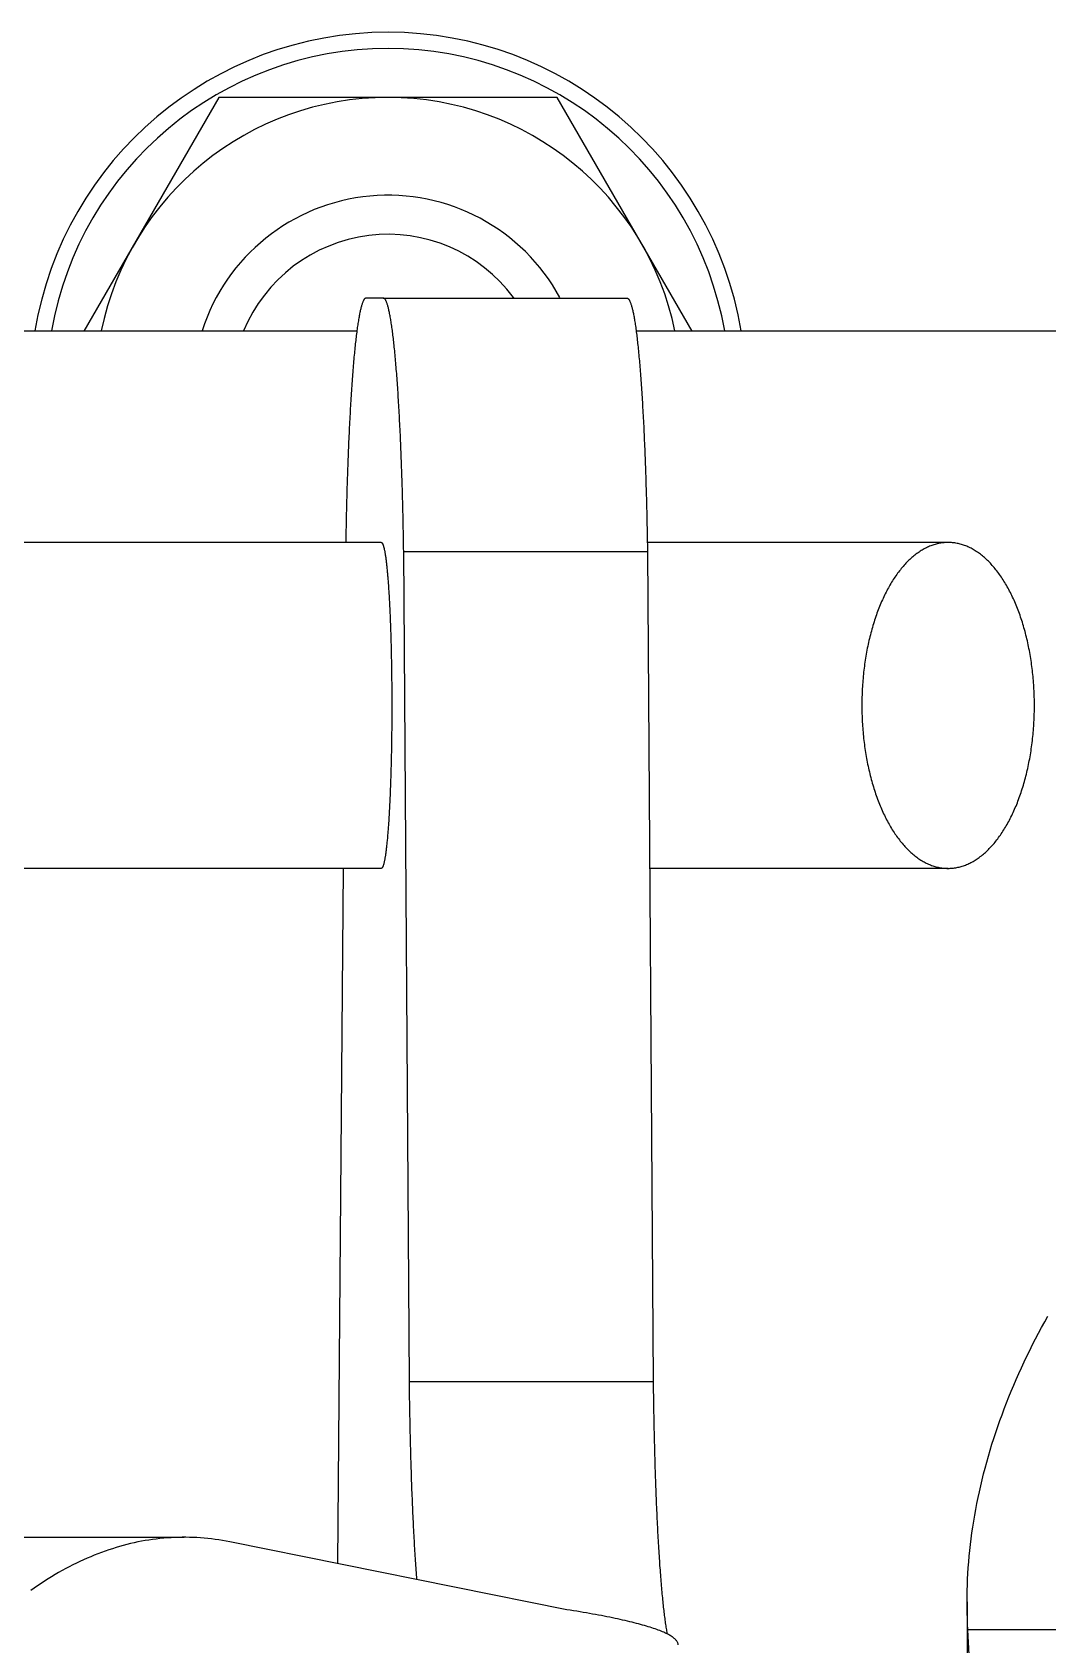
# Model space of a CAD drawing. Header units: millimetres. Extents: x 1084702 to 1166801, y 36632 to 124519.
# Drawn here: x 1098364.4 to 1098426.8, y 57985.9 to 58084.8 of the extents above; entities that cross this region are included whole.
import ezdxf

# ---------------------------------------------------------------- set-up
doc = ezdxf.new("R2010")
doc.units = ezdxf.units.MM
doc.header["$LTSCALE"] = 250
doc.linetypes.add('CENTER', pattern=[3, 2.5, -0.25, 0, -0.25])
doc.layers.get('0').update_dxf_attribs({"color": 255})

# ---------------------------------------------------------------- blocks, each defined once
blk = doc.blocks.new('PK65002M m platform_top')
at = {"linetype": 'Continuous'}
for p, q in [((-10272.401, 3404.046), (-10271.406, 3384.901)), ((-10271.355, 3383.186), (-10271.355, 3403.826)), ((-10279.395, 3384.901), (-10271.406, 3384.901)), ((-10246.768, 3383.671), (-10226.083, 3379.509)), ((-10233.028, 3338.176), (-10232.696, 3380.84)), ((-10210.553, 3379.227), (-10223.274, 3379.227)), ((-10251.724, 3318.733), (-10252.075, 3369.675)), ((-10237.107, 3369.675), (-10252.075, 3369.675)), ((-10237.107, 3369.675), (-10236.755, 3318.733)), ((-10270.189, 3338.176), (-10251.858, 3338.176)), ((-10235.378, 3338.176), (-10234.384, 3338.176)), ((-10234.384, 3338.176), (-10212.822, 3338.176)), ((-10236.755, 3318.733), (-10251.724, 3318.733)), ((-10235.378, 3318.176), (-10212.822, 3318.176)), ((-10308.416, 3305.205), (-10251.032, 3305.205)), ((-10254.464, 3305.205), (-10246.185, 3290.865)), ((-10233.878, 3305.205), (-10212.822, 3305.205)), ((-10225.4, 3290.865), (-10217.121, 3305.205)), ((-10235.497, 3303.176), (-10250.465, 3303.176)), ((-10235.497, 3303.176), (-10234.444, 3303.176)), ((-10246.185, 3290.865), (-10225.4, 3290.865))]:
    blk.add_line(p, q, dxfattribs=at)
for points in [[(-10223.274, 3379.227), (-10223.145, 3379.228), (-10222.918, 3379.232), (-10222.692, 3379.239), (-10222.466, 3379.251), (-10222.24, 3379.265), (-10222.014, 3379.284), (-10221.788, 3379.306), (-10221.562, 3379.332), (-10221.336, 3379.361), (-10221.111, 3379.394), (-10220.885, 3379.431), (-10220.659, 3379.471), (-10220.434, 3379.515), (-10220.209, 3379.563), (-10219.984, 3379.614), (-10219.759, 3379.669), (-10219.535, 3379.728), (-10219.311, 3379.79), (-10219.087, 3379.855), (-10218.864, 3379.925), (-10218.641, 3379.998), (-10218.419, 3380.074), (-10218.197, 3380.154), (-10217.975, 3380.238), (-10217.753, 3380.325), (-10217.532, 3380.416), (-10217.311, 3380.51), (-10217.091, 3380.608), (-10216.871, 3380.709), (-10216.651, 3380.814), (-10216.432, 3380.923), (-10216.214, 3381.035), (-10215.996, 3381.151), (-10215.778, 3381.27), (-10215.561, 3381.392), (-10215.345, 3381.519), (-10215.129, 3381.648), (-10214.914, 3381.781), (-10214.7, 3381.917), (-10214.486, 3382.057), (-10214.273, 3382.201), (-10214.061, 3382.347), (-10213.849, 3382.498)], [(-10253.606, 3385.821), (-10253.605, 3385.8), (-10253.601, 3385.767), (-10253.594, 3385.733), (-10253.583, 3385.7), (-10253.569, 3385.667), (-10253.551, 3385.633), (-10253.53, 3385.599), (-10253.505, 3385.566), (-10253.477, 3385.532), (-10253.446, 3385.499), (-10253.411, 3385.465), (-10253.372, 3385.431), (-10253.331, 3385.397), (-10253.285, 3385.363), (-10253.237, 3385.329), (-10253.184, 3385.295), (-10253.129, 3385.261), (-10253.07, 3385.227), (-10253.007, 3385.193), (-10252.941, 3385.159), (-10252.872, 3385.125), (-10252.799, 3385.091), (-10252.723, 3385.056), (-10252.644, 3385.022), (-10252.561, 3384.988), (-10252.475, 3384.954), (-10252.385, 3384.92), (-10252.292, 3384.885), (-10252.195, 3384.851), (-10252.096, 3384.817), (-10251.993, 3384.783), (-10251.886, 3384.748), (-10251.776, 3384.714), (-10251.663, 3384.68), (-10251.547, 3384.646), (-10251.427, 3384.612), (-10251.304, 3384.577), (-10251.177, 3384.543), (-10251.047, 3384.509), (-10250.914, 3384.475), (-10250.778, 3384.441), (-10250.639, 3384.407), (-10250.496, 3384.373), (-10250.35, 3384.339), (-10250.2, 3384.305), (-10250.048, 3384.271), (-10249.892, 3384.237), (-10249.733, 3384.203), (-10249.571, 3384.17), (-10249.406, 3384.136), (-10249.238, 3384.102), (-10249.066, 3384.069), (-10248.892, 3384.035), (-10248.714, 3384.002), (-10248.533, 3383.968), (-10248.349, 3383.935), (-10248.162, 3383.902), (-10247.972, 3383.868), (-10247.778, 3383.835), (-10247.582, 3383.802), (-10247.383, 3383.769), (-10247.181, 3383.736), (-10246.976, 3383.704), (-10246.768, 3383.671)], [(-10271.406, 3384.901), (-10271.388, 3384.561), (-10271.373, 3384.22), (-10271.363, 3383.878), (-10271.357, 3383.534), (-10271.355, 3383.186)], [(-10252.075, 3369.675), (-10252.078, 3369.886), (-10252.08, 3370.096), (-10252.083, 3370.307), (-10252.086, 3370.517), (-10252.089, 3370.727), (-10252.092, 3370.936), (-10252.096, 3371.144), (-10252.099, 3371.352), (-10252.103, 3371.56), (-10252.107, 3371.767), (-10252.111, 3371.973), (-10252.115, 3372.178), (-10252.119, 3372.383), (-10252.123, 3372.587), (-10252.128, 3372.79), (-10252.132, 3372.992), (-10252.137, 3373.194), (-10252.142, 3373.395), (-10252.147, 3373.594), (-10252.152, 3373.793), (-10252.157, 3373.992), (-10252.163, 3374.189), (-10252.168, 3374.386), (-10252.174, 3374.582), (-10252.18, 3374.777), (-10252.186, 3374.97), (-10252.192, 3375.163), (-10252.198, 3375.355), (-10252.205, 3375.546), (-10252.211, 3375.736), (-10252.218, 3375.924), (-10252.225, 3376.111), (-10252.232, 3376.297), (-10252.239, 3376.482), (-10252.246, 3376.666), (-10252.253, 3376.848), (-10252.261, 3377.029), (-10252.268, 3377.209), (-10252.276, 3377.388), (-10252.284, 3377.565), (-10252.292, 3377.742), (-10252.3, 3377.917), (-10252.308, 3378.09), (-10252.316, 3378.263), (-10252.325, 3378.434), (-10252.333, 3378.603), (-10252.342, 3378.771), (-10252.35, 3378.938), (-10252.359, 3379.103), (-10252.368, 3379.267), (-10252.377, 3379.429), (-10252.387, 3379.589), (-10252.396, 3379.748), (-10252.405, 3379.905), (-10252.415, 3380.061), (-10252.424, 3380.215), (-10252.434, 3380.368), (-10252.444, 3380.519), (-10252.454, 3380.668), (-10252.464, 3380.816), (-10252.474, 3380.962), (-10252.485, 3381.107), (-10252.495, 3381.249), (-10252.505, 3381.39), (-10252.516, 3381.53), (-10252.527, 3381.667), (-10252.537, 3381.803), (-10252.548, 3381.936), (-10252.559, 3382.068), (-10252.57, 3382.198), (-10252.581, 3382.326), (-10252.592, 3382.453), (-10252.604, 3382.577), (-10252.615, 3382.7), (-10252.627, 3382.82), (-10252.638, 3382.939), (-10252.65, 3383.056), (-10252.661, 3383.172), (-10252.673, 3383.285), (-10252.685, 3383.396), (-10252.697, 3383.505), (-10252.709, 3383.612), (-10252.721, 3383.717), (-10252.733, 3383.821), (-10252.746, 3383.922), (-10252.758, 3384.021), (-10252.77, 3384.117), (-10252.783, 3384.212), (-10252.795, 3384.305), (-10252.808, 3384.396), (-10252.82, 3384.484), (-10252.833, 3384.571), (-10252.846, 3384.655), (-10252.859, 3384.737), (-10252.871, 3384.818), (-10252.884, 3384.896), (-10252.897, 3384.972), (-10252.91, 3385.045), (-10252.923, 3385.117), (-10252.93, 3385.154)], [(-10271.355, 3383.186), (-10271.357, 3382.844), (-10271.363, 3382.497), (-10271.373, 3382.148), (-10271.387, 3381.798), (-10271.406, 3381.448), (-10271.429, 3381.095), (-10271.456, 3380.741), (-10271.487, 3380.387), (-10271.522, 3380.031), (-10271.562, 3379.675), (-10271.606, 3379.317), (-10271.654, 3378.959), (-10271.706, 3378.599), (-10271.763, 3378.24), (-10271.824, 3377.879), (-10271.889, 3377.517), (-10271.958, 3377.156), (-10272.032, 3376.793), (-10272.109, 3376.43), (-10272.191, 3376.067), (-10272.277, 3375.704), (-10272.368, 3375.34), (-10272.462, 3374.976), (-10272.561, 3374.612), (-10272.664, 3374.248), (-10272.771, 3373.884), (-10272.882, 3373.52), (-10272.998, 3373.156), (-10273.117, 3372.792), (-10273.24, 3372.428), (-10273.368, 3372.065), (-10273.5, 3371.702), (-10273.635, 3371.34), (-10273.775, 3370.978), (-10273.918, 3370.617), (-10274.065, 3370.257), (-10274.216, 3369.896), (-10274.371, 3369.538), (-10274.53, 3369.179), (-10274.693, 3368.822), (-10274.859, 3368.465), (-10275.029, 3368.11), (-10275.203, 3367.755), (-10275.379, 3367.403), (-10275.56, 3367.05), (-10275.745, 3366.699), (-10275.932, 3366.35), (-10276.123, 3366.002), (-10276.318, 3365.656)], [(-10237.57, 3381.82), (-10237.558, 3381.668), (-10237.547, 3381.531), (-10237.537, 3381.392), (-10237.526, 3381.252), (-10237.516, 3381.109), (-10237.506, 3380.965), (-10237.496, 3380.82), (-10237.486, 3380.672), (-10237.476, 3380.523), (-10237.466, 3380.372), (-10237.456, 3380.22), (-10237.446, 3380.066), (-10237.437, 3379.911), (-10237.427, 3379.753), (-10237.418, 3379.595), (-10237.409, 3379.434), (-10237.4, 3379.272), (-10237.391, 3379.109), (-10237.382, 3378.944), (-10237.373, 3378.778), (-10237.365, 3378.61), (-10237.356, 3378.441), (-10237.348, 3378.27), (-10237.339, 3378.098), (-10237.331, 3377.925), (-10237.323, 3377.75), (-10237.315, 3377.574), (-10237.308, 3377.397), (-10237.3, 3377.218), (-10237.292, 3377.038), (-10237.285, 3376.856), (-10237.278, 3376.674), (-10237.27, 3376.49), (-10237.263, 3376.305), (-10237.256, 3376.119), (-10237.25, 3375.932), (-10237.243, 3375.744), (-10237.236, 3375.554), (-10237.23, 3375.363), (-10237.224, 3375.172), (-10237.218, 3374.979), (-10237.212, 3374.785), (-10237.206, 3374.591), (-10237.2, 3374.395), (-10237.194, 3374.198), (-10237.189, 3374), (-10237.184, 3373.802), (-10237.178, 3373.602), (-10237.173, 3373.402), (-10237.168, 3373.201), (-10237.164, 3372.999), (-10237.159, 3372.796), (-10237.154, 3372.592), (-10237.15, 3372.388), (-10237.146, 3372.183), (-10237.142, 3371.977), (-10237.138, 3371.771), (-10237.134, 3371.563), (-10237.131, 3371.356), (-10237.127, 3371.148), (-10237.124, 3370.938), (-10237.12, 3370.729), (-10237.117, 3370.519), (-10237.115, 3370.308), (-10237.112, 3370.097), (-10237.109, 3369.886), (-10237.107, 3369.675)], [(-10226.083, 3379.509), (-10225.858, 3379.466), (-10225.632, 3379.426), (-10225.407, 3379.39), (-10225.181, 3379.357), (-10224.955, 3379.328), (-10224.729, 3379.303), (-10224.503, 3379.281), (-10224.277, 3379.263), (-10224.05, 3379.249), (-10223.824, 3379.238), (-10223.598, 3379.231), (-10223.371, 3379.228), (-10223.274, 3379.227)], [(-10270.189, 3338.176), (-10270.25, 3338.176), (-10270.317, 3338.173), (-10270.385, 3338.169), (-10270.452, 3338.164), (-10270.52, 3338.157), (-10270.588, 3338.148), (-10270.655, 3338.137), (-10270.722, 3338.125), (-10270.79, 3338.112), (-10270.857, 3338.096), (-10270.924, 3338.079), (-10270.991, 3338.061), (-10271.058, 3338.041), (-10271.125, 3338.019), (-10271.192, 3337.996), (-10271.258, 3337.971), (-10271.324, 3337.944), (-10271.39, 3337.916), (-10271.456, 3337.886), (-10271.522, 3337.855), (-10271.588, 3337.822), (-10271.653, 3337.787), (-10271.718, 3337.751), (-10271.783, 3337.713), (-10271.847, 3337.674), (-10271.912, 3337.633), (-10271.976, 3337.591), (-10272.039, 3337.547), (-10272.103, 3337.501), (-10272.166, 3337.454), (-10272.229, 3337.405), (-10272.291, 3337.355), (-10272.354, 3337.304), (-10272.416, 3337.251), (-10272.477, 3337.196), (-10272.538, 3337.14), (-10272.599, 3337.082), (-10272.659, 3337.023), (-10272.719, 3336.963), (-10272.778, 3336.901), (-10272.837, 3336.838), (-10272.896, 3336.774), (-10272.953, 3336.708), (-10273.011, 3336.641), (-10273.068, 3336.572), (-10273.124, 3336.502), (-10273.18, 3336.431), (-10273.235, 3336.359), (-10273.29, 3336.285), (-10273.345, 3336.21), (-10273.399, 3336.133), (-10273.452, 3336.056), (-10273.505, 3335.977), (-10273.557, 3335.896), (-10273.609, 3335.815), (-10273.66, 3335.732), (-10273.711, 3335.648), (-10273.761, 3335.563), (-10273.811, 3335.476), (-10273.86, 3335.389), (-10273.908, 3335.3), (-10273.956, 3335.21), (-10274.003, 3335.119), (-10274.05, 3335.027), (-10274.095, 3334.933), (-10274.141, 3334.839), (-10274.185, 3334.743), (-10274.229, 3334.646), (-10274.273, 3334.549), (-10274.316, 3334.45), (-10274.358, 3334.35), (-10274.399, 3334.249), (-10274.44, 3334.147), (-10274.48, 3334.045), (-10274.519, 3333.941), (-10274.558, 3333.836), (-10274.596, 3333.73), (-10274.633, 3333.624), (-10274.669, 3333.516), (-10274.705, 3333.408), (-10274.74, 3333.299), (-10274.774, 3333.189), (-10274.808, 3333.078), (-10274.841, 3332.966), (-10274.873, 3332.854), (-10274.904, 3332.74), (-10274.935, 3332.626), (-10274.964, 3332.511), (-10274.993, 3332.395), (-10275.022, 3332.279), (-10275.049, 3332.162), (-10275.076, 3332.045), (-10275.101, 3331.926), (-10275.126, 3331.808), (-10275.151, 3331.688), (-10275.174, 3331.568), (-10275.197, 3331.447), (-10275.218, 3331.326), (-10275.239, 3331.204), (-10275.26, 3331.082), (-10275.279, 3330.959), (-10275.297, 3330.836), (-10275.315, 3330.712), (-10275.332, 3330.588), (-10275.348, 3330.464), (-10275.363, 3330.339), (-10275.377, 3330.213), (-10275.39, 3330.088), (-10275.403, 3329.962), (-10275.415, 3329.835), (-10275.426, 3329.709), (-10275.436, 3329.582), (-10275.445, 3329.455), (-10275.453, 3329.328), (-10275.46, 3329.2), (-10275.467, 3329.072), (-10275.473, 3328.944), (-10275.477, 3328.817), (-10275.481, 3328.688), (-10275.484, 3328.56), (-10275.486, 3328.432), (-10275.488, 3328.304), (-10275.488, 3328.176)], [(-10264.89, 3328.176), (-10264.89, 3328.304), (-10264.892, 3328.431), (-10264.894, 3328.558), (-10264.897, 3328.686), (-10264.901, 3328.813), (-10264.905, 3328.939), (-10264.911, 3329.066), (-10264.917, 3329.193), (-10264.925, 3329.319), (-10264.933, 3329.445), (-10264.942, 3329.571), (-10264.952, 3329.697), (-10264.962, 3329.823), (-10264.974, 3329.948), (-10264.986, 3330.074), (-10264.999, 3330.198), (-10265.013, 3330.323), (-10265.028, 3330.447), (-10265.044, 3330.571), (-10265.061, 3330.694), (-10265.078, 3330.817), (-10265.096, 3330.94), (-10265.115, 3331.062), (-10265.135, 3331.184), (-10265.156, 3331.305), (-10265.177, 3331.426), (-10265.2, 3331.546), (-10265.223, 3331.666), (-10265.247, 3331.785), (-10265.272, 3331.904), (-10265.297, 3332.022), (-10265.324, 3332.139), (-10265.351, 3332.256), (-10265.379, 3332.372), (-10265.408, 3332.487), (-10265.437, 3332.602), (-10265.468, 3332.716), (-10265.499, 3332.83), (-10265.531, 3332.943), (-10265.563, 3333.055), (-10265.597, 3333.166), (-10265.631, 3333.276), (-10265.666, 3333.385), (-10265.701, 3333.494), (-10265.738, 3333.601), (-10265.775, 3333.708), (-10265.812, 3333.814), (-10265.851, 3333.919), (-10265.89, 3334.024), (-10265.93, 3334.127), (-10265.971, 3334.229), (-10266.012, 3334.33), (-10266.054, 3334.43), (-10266.097, 3334.53), (-10266.14, 3334.628), (-10266.184, 3334.725), (-10266.229, 3334.821), (-10266.274, 3334.916), (-10266.32, 3335.01), (-10266.367, 3335.103), (-10266.414, 3335.195), (-10266.462, 3335.285), (-10266.511, 3335.375), (-10266.56, 3335.463), (-10266.61, 3335.55), (-10266.66, 3335.636), (-10266.711, 3335.72), (-10266.762, 3335.804), (-10266.814, 3335.886), (-10266.867, 3335.967), (-10266.92, 3336.047), (-10266.974, 3336.125), (-10267.028, 3336.202), (-10267.083, 3336.278), (-10267.138, 3336.353), (-10267.194, 3336.426), (-10267.25, 3336.498), (-10267.307, 3336.568), (-10267.364, 3336.637), (-10267.422, 3336.705), (-10267.48, 3336.771), (-10267.539, 3336.835), (-10267.597, 3336.899), (-10267.656, 3336.96), (-10267.716, 3337.02), (-10267.776, 3337.079), (-10267.836, 3337.136), (-10267.897, 3337.192), (-10267.958, 3337.246), (-10268.019, 3337.299), (-10268.081, 3337.351), (-10268.143, 3337.4), (-10268.205, 3337.449), (-10268.268, 3337.496), (-10268.331, 3337.541), (-10268.394, 3337.585), (-10268.458, 3337.627), (-10268.521, 3337.668), (-10268.586, 3337.707), (-10268.65, 3337.745), (-10268.715, 3337.781), (-10268.78, 3337.816), (-10268.845, 3337.849), (-10268.91, 3337.881), (-10268.976, 3337.911), (-10269.042, 3337.939), (-10269.108, 3337.966), (-10269.174, 3337.991), (-10269.241, 3338.015), (-10269.307, 3338.037), (-10269.374, 3338.057), (-10269.441, 3338.076), (-10269.508, 3338.093), (-10269.575, 3338.109), (-10269.642, 3338.123), (-10269.709, 3338.135), (-10269.776, 3338.146), (-10269.844, 3338.155), (-10269.911, 3338.162), (-10269.979, 3338.168), (-10270.047, 3338.173), (-10270.114, 3338.175), (-10270.182, 3338.176)], [(-10235.743, 3336.42), (-10235.736, 3336.492), (-10235.729, 3336.562), (-10235.722, 3336.631), (-10235.715, 3336.698), (-10235.708, 3336.764), (-10235.701, 3336.829), (-10235.694, 3336.892), (-10235.687, 3336.954), (-10235.68, 3337.015), (-10235.672, 3337.074), (-10235.665, 3337.131), (-10235.657, 3337.188), (-10235.65, 3337.242), (-10235.642, 3337.296), (-10235.635, 3337.347), (-10235.627, 3337.398), (-10235.62, 3337.446), (-10235.612, 3337.493), (-10235.604, 3337.539), (-10235.597, 3337.583), (-10235.589, 3337.626), (-10235.581, 3337.667), (-10235.573, 3337.707), (-10235.565, 3337.745), (-10235.557, 3337.781), (-10235.549, 3337.816), (-10235.541, 3337.849), (-10235.533, 3337.881), (-10235.525, 3337.911), (-10235.517, 3337.939), (-10235.509, 3337.966), (-10235.501, 3337.992), (-10235.493, 3338.015), (-10235.485, 3338.037), (-10235.477, 3338.058), (-10235.468, 3338.077), (-10235.46, 3338.094), (-10235.452, 3338.11), (-10235.444, 3338.124), (-10235.436, 3338.136), (-10235.427, 3338.147), (-10235.419, 3338.156), (-10235.411, 3338.163), (-10235.403, 3338.169), (-10235.394, 3338.173), (-10235.386, 3338.175), (-10235.378, 3338.176)], [(-10235.378, 3318.176), (-10235.386, 3318.177), (-10235.394, 3318.179), (-10235.402, 3318.183), (-10235.411, 3318.189), (-10235.419, 3318.196), (-10235.427, 3318.205), (-10235.435, 3318.216), (-10235.443, 3318.228), (-10235.451, 3318.242), (-10235.46, 3318.257), (-10235.468, 3318.274), (-10235.476, 3318.292), (-10235.484, 3318.313), (-10235.492, 3318.334), (-10235.5, 3318.358), (-10235.508, 3318.383), (-10235.516, 3318.409), (-10235.524, 3318.437), (-10235.532, 3318.467), (-10235.54, 3318.498), (-10235.548, 3318.531), (-10235.556, 3318.566), (-10235.564, 3318.602), (-10235.572, 3318.639), (-10235.58, 3318.678), (-10235.587, 3318.719), (-10235.595, 3318.761), (-10235.603, 3318.805), (-10235.611, 3318.85), (-10235.618, 3318.897), (-10235.626, 3318.945), (-10235.633, 3318.995), (-10235.641, 3319.046), (-10235.648, 3319.099), (-10235.656, 3319.153), (-10235.663, 3319.209), (-10235.671, 3319.266), (-10235.678, 3319.325), (-10235.685, 3319.385), (-10235.693, 3319.447), (-10235.7, 3319.51), (-10235.707, 3319.574), (-10235.714, 3319.64), (-10235.721, 3319.707), (-10235.728, 3319.776), (-10235.735, 3319.846), (-10235.742, 3319.917), (-10235.748, 3319.99), (-10235.755, 3320.064), (-10235.762, 3320.139), (-10235.768, 3320.216), (-10235.775, 3320.294), (-10235.781, 3320.373), (-10235.788, 3320.454), (-10235.794, 3320.536), (-10235.8, 3320.619), (-10235.807, 3320.703), (-10235.813, 3320.789), (-10235.819, 3320.876), (-10235.825, 3320.964), (-10235.831, 3321.053), (-10235.836, 3321.143), (-10235.842, 3321.235), (-10235.848, 3321.328), (-10235.854, 3321.421), (-10235.859, 3321.516), (-10235.865, 3321.612), (-10235.87, 3321.71), (-10235.875, 3321.808), (-10235.88, 3321.907), (-10235.886, 3322.008), (-10235.891, 3322.109), (-10235.896, 3322.211), (-10235.901, 3322.315), (-10235.905, 3322.419), (-10235.91, 3322.524), (-10235.915, 3322.631), (-10235.919, 3322.738), (-10235.924, 3322.846), (-10235.928, 3322.955), (-10235.932, 3323.064), (-10235.937, 3323.174), (-10235.941, 3323.285), (-10235.945, 3323.397), (-10235.948, 3323.509), (-10235.952, 3323.622), (-10235.956, 3323.736), (-10235.96, 3323.85), (-10235.963, 3323.965), (-10235.966, 3324.081), (-10235.97, 3324.198), (-10235.973, 3324.314), (-10235.976, 3324.432), (-10235.979, 3324.55), (-10235.982, 3324.669), (-10235.985, 3324.789), (-10235.988, 3324.909), (-10235.99, 3325.029), (-10235.993, 3325.15), (-10235.995, 3325.272), (-10235.998, 3325.394), (-10236, 3325.517), (-10236.002, 3325.64), (-10236.004, 3325.763), (-10236.006, 3325.887), (-10236.008, 3326.011), (-10236.009, 3326.136), (-10236.011, 3326.261), (-10236.013, 3326.386), (-10236.014, 3326.512), (-10236.015, 3326.638), (-10236.017, 3326.764), (-10236.018, 3326.89), (-10236.019, 3327.017), (-10236.02, 3327.144), (-10236.02, 3327.27), (-10236.021, 3327.398), (-10236.022, 3327.525), (-10236.022, 3327.652), (-10236.023, 3327.78), (-10236.023, 3327.907), (-10236.023, 3328.035), (-10236.023, 3328.163), (-10236.023, 3328.29), (-10236.023, 3328.418), (-10236.023, 3328.546), (-10236.022, 3328.673), (-10236.022, 3328.801), (-10236.021, 3328.928), (-10236.021, 3329.056), (-10236.02, 3329.183), (-10236.019, 3329.31), (-10236.018, 3329.437), (-10236.017, 3329.563), (-10236.016, 3329.69), (-10236.014, 3329.816), (-10236.013, 3329.942), (-10236.011, 3330.068), (-10236.01, 3330.193), (-10236.008, 3330.318), (-10236.006, 3330.443), (-10236.004, 3330.568), (-10236.002, 3330.692), (-10236, 3330.815), (-10235.998, 3330.939), (-10235.996, 3331.061), (-10235.993, 3331.184), (-10235.991, 3331.305), (-10235.988, 3331.427), (-10235.985, 3331.548), (-10235.982, 3331.668), (-10235.979, 3331.788), (-10235.976, 3331.907), (-10235.973, 3332.026), (-10235.97, 3332.144), (-10235.967, 3332.261), (-10235.963, 3332.378), (-10235.96, 3332.494), (-10235.956, 3332.609), (-10235.952, 3332.723), (-10235.949, 3332.837), (-10235.945, 3332.95), (-10235.941, 3333.062), (-10235.937, 3333.173), (-10235.933, 3333.283), (-10235.928, 3333.393), (-10235.924, 3333.501), (-10235.92, 3333.608), (-10235.915, 3333.715), (-10235.91, 3333.82), (-10235.906, 3333.925), (-10235.901, 3334.028), (-10235.896, 3334.131), (-10235.891, 3334.233), (-10235.886, 3334.333), (-10235.881, 3334.433), (-10235.876, 3334.532), (-10235.871, 3334.63), (-10235.865, 3334.727), (-10235.86, 3334.822), (-10235.854, 3334.917), (-10235.849, 3335.01), (-10235.843, 3335.103), (-10235.837, 3335.194), (-10235.832, 3335.284), (-10235.826, 3335.373), (-10235.82, 3335.461), (-10235.814, 3335.548), (-10235.808, 3335.633), (-10235.802, 3335.718), (-10235.795, 3335.801), (-10235.789, 3335.883), (-10235.783, 3335.963), (-10235.776, 3336.043), (-10235.77, 3336.121), (-10235.763, 3336.198), (-10235.756, 3336.273), (-10235.75, 3336.347), (-10235.743, 3336.42)], [(-10275.488, 3328.176), (-10275.488, 3328.049), (-10275.486, 3327.921), (-10275.484, 3327.794), (-10275.481, 3327.667), (-10275.477, 3327.539), (-10275.473, 3327.413), (-10275.467, 3327.286), (-10275.461, 3327.159), (-10275.453, 3327.033), (-10275.445, 3326.907), (-10275.436, 3326.781), (-10275.427, 3326.655), (-10275.416, 3326.53), (-10275.404, 3326.404), (-10275.392, 3326.279), (-10275.379, 3326.154), (-10275.365, 3326.03), (-10275.35, 3325.905), (-10275.334, 3325.781), (-10275.317, 3325.658), (-10275.3, 3325.535), (-10275.282, 3325.412), (-10275.263, 3325.291), (-10275.243, 3325.169), (-10275.222, 3325.047), (-10275.201, 3324.926), (-10275.178, 3324.806), (-10275.155, 3324.686), (-10275.131, 3324.567), (-10275.106, 3324.449), (-10275.081, 3324.331), (-10275.054, 3324.213), (-10275.027, 3324.097), (-10274.999, 3323.981), (-10274.97, 3323.865), (-10274.941, 3323.75), (-10274.911, 3323.636), (-10274.879, 3323.522), (-10274.848, 3323.41), (-10274.815, 3323.298), (-10274.781, 3323.187), (-10274.747, 3323.077), (-10274.713, 3322.967), (-10274.677, 3322.859), (-10274.641, 3322.751), (-10274.603, 3322.644), (-10274.566, 3322.538), (-10274.527, 3322.433), (-10274.488, 3322.329), (-10274.448, 3322.226), (-10274.407, 3322.123), (-10274.366, 3322.022), (-10274.324, 3321.922), (-10274.281, 3321.823), (-10274.238, 3321.724), (-10274.194, 3321.627), (-10274.149, 3321.531), (-10274.104, 3321.436), (-10274.058, 3321.342), (-10274.011, 3321.249), (-10273.964, 3321.158), (-10273.916, 3321.067), (-10273.867, 3320.978), (-10273.818, 3320.889), (-10273.768, 3320.802), (-10273.718, 3320.716), (-10273.667, 3320.632), (-10273.616, 3320.548), (-10273.564, 3320.466), (-10273.511, 3320.385), (-10273.458, 3320.305), (-10273.404, 3320.227), (-10273.35, 3320.15), (-10273.295, 3320.074), (-10273.24, 3319.999), (-10273.184, 3319.926), (-10273.128, 3319.855), (-10273.071, 3319.784), (-10273.014, 3319.715), (-10272.956, 3319.648), (-10272.898, 3319.581), (-10272.84, 3319.517), (-10272.781, 3319.454), (-10272.722, 3319.392), (-10272.662, 3319.332), (-10272.602, 3319.273), (-10272.542, 3319.216), (-10272.481, 3319.16), (-10272.42, 3319.106), (-10272.359, 3319.053), (-10272.297, 3319.002), (-10272.235, 3318.952), (-10272.173, 3318.904), (-10272.11, 3318.857), (-10272.047, 3318.811), (-10271.984, 3318.767), (-10271.92, 3318.725), (-10271.857, 3318.684), (-10271.792, 3318.645), (-10271.728, 3318.607), (-10271.663, 3318.571), (-10271.598, 3318.536), (-10271.533, 3318.503), (-10271.468, 3318.472), (-10271.402, 3318.442), (-10271.336, 3318.413), (-10271.27, 3318.386), (-10271.204, 3318.361), (-10271.138, 3318.338), (-10271.071, 3318.316), (-10271.004, 3318.295), (-10270.937, 3318.276), (-10270.87, 3318.259), (-10270.803, 3318.244), (-10270.736, 3318.23), (-10270.669, 3318.217), (-10270.602, 3318.207), (-10270.534, 3318.197), (-10270.467, 3318.19), (-10270.399, 3318.184), (-10270.331, 3318.18), (-10270.264, 3318.177), (-10270.196, 3318.176), (-10251.715, 3318.176)], [(-10270.189, 3318.176), (-10270.128, 3318.177), (-10270.061, 3318.179), (-10269.993, 3318.183), (-10269.926, 3318.189), (-10269.858, 3318.196), (-10269.79, 3318.204), (-10269.723, 3318.215), (-10269.656, 3318.227), (-10269.588, 3318.241), (-10269.521, 3318.256), (-10269.454, 3318.273), (-10269.387, 3318.291), (-10269.32, 3318.312), (-10269.253, 3318.333), (-10269.187, 3318.357), (-10269.12, 3318.382), (-10269.054, 3318.408), (-10268.988, 3318.437), (-10268.922, 3318.466), (-10268.856, 3318.498), (-10268.791, 3318.531), (-10268.725, 3318.565), (-10268.66, 3318.601), (-10268.595, 3318.639), (-10268.531, 3318.678), (-10268.467, 3318.719), (-10268.402, 3318.762), (-10268.339, 3318.806), (-10268.275, 3318.851), (-10268.212, 3318.898), (-10268.149, 3318.947), (-10268.087, 3318.997), (-10268.024, 3319.049), (-10267.962, 3319.102), (-10267.901, 3319.156), (-10267.84, 3319.212), (-10267.779, 3319.27), (-10267.719, 3319.329), (-10267.659, 3319.389), (-10267.6, 3319.451), (-10267.541, 3319.514), (-10267.483, 3319.579), (-10267.425, 3319.645), (-10267.367, 3319.712), (-10267.31, 3319.78), (-10267.254, 3319.85), (-10267.198, 3319.921), (-10267.143, 3319.994), (-10267.088, 3320.068), (-10267.033, 3320.143), (-10266.98, 3320.219), (-10266.926, 3320.297), (-10266.873, 3320.376), (-10266.821, 3320.456), (-10266.769, 3320.537), (-10266.718, 3320.62), (-10266.667, 3320.704), (-10266.617, 3320.789), (-10266.567, 3320.876), (-10266.518, 3320.963), (-10266.47, 3321.052), (-10266.422, 3321.142), (-10266.375, 3321.233), (-10266.329, 3321.326), (-10266.283, 3321.419), (-10266.237, 3321.514), (-10266.193, 3321.609), (-10266.149, 3321.706), (-10266.105, 3321.804), (-10266.062, 3321.902), (-10266.02, 3322.002), (-10265.979, 3322.103), (-10265.938, 3322.205), (-10265.898, 3322.308), (-10265.859, 3322.411), (-10265.82, 3322.516), (-10265.782, 3322.622), (-10265.745, 3322.728), (-10265.709, 3322.836), (-10265.673, 3322.944), (-10265.638, 3323.053), (-10265.604, 3323.163), (-10265.57, 3323.274), (-10265.537, 3323.386), (-10265.505, 3323.499), (-10265.474, 3323.612), (-10265.443, 3323.726), (-10265.414, 3323.841), (-10265.385, 3323.957), (-10265.356, 3324.073), (-10265.329, 3324.19), (-10265.302, 3324.308), (-10265.277, 3324.426), (-10265.252, 3324.545), (-10265.227, 3324.664), (-10265.204, 3324.784), (-10265.181, 3324.905), (-10265.16, 3325.026), (-10265.139, 3325.148), (-10265.118, 3325.27), (-10265.099, 3325.393), (-10265.081, 3325.516), (-10265.063, 3325.64), (-10265.046, 3325.764), (-10265.03, 3325.888), (-10265.015, 3326.014), (-10265.001, 3326.139), (-10264.988, 3326.264), (-10264.975, 3326.391), (-10264.963, 3326.517), (-10264.952, 3326.643), (-10264.942, 3326.77), (-10264.933, 3326.898), (-10264.925, 3327.025), (-10264.918, 3327.152), (-10264.911, 3327.28), (-10264.906, 3327.408), (-10264.901, 3327.535), (-10264.897, 3327.664), (-10264.894, 3327.792), (-10264.892, 3327.92), (-10264.89, 3328.049), (-10264.89, 3328.176)], [(-10250.465, 3303.176), (-10250.479, 3303.177), (-10250.493, 3303.181), (-10250.507, 3303.186), (-10250.521, 3303.194), (-10250.534, 3303.205), (-10250.548, 3303.217), (-10250.562, 3303.232), (-10250.576, 3303.249), (-10250.589, 3303.269), (-10250.603, 3303.29), (-10250.617, 3303.314), (-10250.631, 3303.34), (-10250.644, 3303.369), (-10250.658, 3303.4), (-10250.672, 3303.433), (-10250.685, 3303.468), (-10250.699, 3303.505), (-10250.712, 3303.545), (-10250.726, 3303.587), (-10250.739, 3303.631), (-10250.753, 3303.678), (-10250.766, 3303.727), (-10250.78, 3303.777), (-10250.793, 3303.831), (-10250.806, 3303.886), (-10250.82, 3303.944), (-10250.833, 3304.003), (-10250.846, 3304.065), (-10250.859, 3304.13), (-10250.872, 3304.196), (-10250.885, 3304.264), (-10250.898, 3304.335), (-10250.911, 3304.407), (-10250.924, 3304.482), (-10250.937, 3304.559), (-10250.95, 3304.638), (-10250.963, 3304.72), (-10250.975, 3304.803), (-10250.988, 3304.889), (-10251.001, 3304.977), (-10251.013, 3305.066), (-10251.026, 3305.158), (-10251.038, 3305.252), (-10251.05, 3305.348), (-10251.063, 3305.446), (-10251.075, 3305.545), (-10251.087, 3305.647), (-10251.099, 3305.751), (-10251.111, 3305.857), (-10251.123, 3305.965), (-10251.135, 3306.075), (-10251.146, 3306.186), (-10251.158, 3306.3), (-10251.17, 3306.416), (-10251.181, 3306.534), (-10251.193, 3306.653), (-10251.204, 3306.775), (-10251.215, 3306.898), (-10251.227, 3307.023), (-10251.238, 3307.15), (-10251.249, 3307.279), (-10251.26, 3307.41), (-10251.27, 3307.542), (-10251.281, 3307.676), (-10251.292, 3307.812), (-10251.302, 3307.949), (-10251.313, 3308.089), (-10251.323, 3308.23), (-10251.333, 3308.373), (-10251.344, 3308.518), (-10251.354, 3308.664), (-10251.364, 3308.812), (-10251.373, 3308.962), (-10251.383, 3309.113), (-10251.393, 3309.266), (-10251.402, 3309.42), (-10251.412, 3309.576), (-10251.421, 3309.734), (-10251.43, 3309.893), (-10251.439, 3310.053), (-10251.448, 3310.215), (-10251.457, 3310.378), (-10251.466, 3310.543), (-10251.475, 3310.71), (-10251.483, 3310.878), (-10251.492, 3311.047), (-10251.5, 3311.218), (-10251.508, 3311.39), (-10251.516, 3311.564), (-10251.524, 3311.739), (-10251.532, 3311.915), (-10251.54, 3312.092), (-10251.547, 3312.27), (-10251.555, 3312.45), (-10251.562, 3312.631), (-10251.569, 3312.813), (-10251.576, 3312.996), (-10251.583, 3313.181), (-10251.59, 3313.366), (-10251.597, 3313.553), (-10251.603, 3313.741), (-10251.61, 3313.931), (-10251.616, 3314.121), (-10251.622, 3314.312), (-10251.629, 3314.505), (-10251.634, 3314.698), (-10251.64, 3314.892), (-10251.646, 3315.087), (-10251.651, 3315.283), (-10251.657, 3315.479), (-10251.662, 3315.677), (-10251.667, 3315.875), (-10251.672, 3316.075), (-10251.677, 3316.275), (-10251.682, 3316.476), (-10251.686, 3316.678), (-10251.691, 3316.88), (-10251.695, 3317.084), (-10251.699, 3317.288), (-10251.703, 3317.493), (-10251.707, 3317.698), (-10251.71, 3317.904), (-10251.714, 3318.11), (-10251.717, 3318.317), (-10251.721, 3318.525), (-10251.724, 3318.733)], [(-10236.755, 3318.733), (-10236.752, 3318.525), (-10236.749, 3318.317), (-10236.745, 3318.11), (-10236.742, 3317.904), (-10236.738, 3317.699), (-10236.734, 3317.494), (-10236.73, 3317.29), (-10236.726, 3317.087), (-10236.722, 3316.884), (-10236.717, 3316.682), (-10236.713, 3316.481), (-10236.708, 3316.28), (-10236.703, 3316.081), (-10236.698, 3315.882), (-10236.693, 3315.683), (-10236.688, 3315.486), (-10236.683, 3315.29), (-10236.677, 3315.094), (-10236.672, 3314.899), (-10236.666, 3314.705), (-10236.66, 3314.513), (-10236.654, 3314.321), (-10236.648, 3314.13), (-10236.642, 3313.94), (-10236.635, 3313.751), (-10236.629, 3313.563), (-10236.622, 3313.376), (-10236.615, 3313.191), (-10236.608, 3313.006), (-10236.601, 3312.823), (-10236.594, 3312.641), (-10236.586, 3312.459), (-10236.579, 3312.28), (-10236.571, 3312.101), (-10236.564, 3311.924), (-10236.556, 3311.748), (-10236.548, 3311.573), (-10236.54, 3311.399), (-10236.532, 3311.227), (-10236.523, 3311.056), (-10236.515, 3310.886), (-10236.506, 3310.718), (-10236.498, 3310.551), (-10236.489, 3310.386), (-10236.48, 3310.222), (-10236.471, 3310.06), (-10236.462, 3309.899), (-10236.453, 3309.74), (-10236.443, 3309.582), (-10236.434, 3309.425), (-10236.424, 3309.27), (-10236.415, 3309.117), (-10236.405, 3308.966), (-10236.395, 3308.816), (-10236.385, 3308.667), (-10236.375, 3308.521), (-10236.365, 3308.376), (-10236.355, 3308.233), (-10236.344, 3308.091), (-10236.334, 3307.952), (-10236.323, 3307.814), (-10236.312, 3307.677), (-10236.302, 3307.543), (-10236.291, 3307.411), (-10236.28, 3307.28), (-10236.269, 3307.151), (-10236.258, 3307.025), (-10236.247, 3306.9), (-10236.236, 3306.777), (-10236.224, 3306.655), (-10236.213, 3306.536), (-10236.201, 3306.419), (-10236.19, 3306.303), (-10236.178, 3306.189), (-10236.166, 3306.078), (-10236.154, 3305.968), (-10236.143, 3305.86), (-10236.131, 3305.754), (-10236.119, 3305.651), (-10236.106, 3305.549), (-10236.094, 3305.449), (-10236.082, 3305.351), (-10236.07, 3305.255), (-10236.057, 3305.161), (-10236.045, 3305.07), (-10236.032, 3304.98), (-10236.02, 3304.892), (-10236.007, 3304.807), (-10235.995, 3304.723), (-10235.982, 3304.642), (-10235.969, 3304.563), (-10235.956, 3304.486), (-10235.943, 3304.411), (-10235.93, 3304.338), (-10235.917, 3304.267), (-10235.904, 3304.199), (-10235.891, 3304.132), (-10235.878, 3304.068), (-10235.865, 3304.006), (-10235.851, 3303.946), (-10235.838, 3303.888), (-10235.825, 3303.833), (-10235.811, 3303.78), (-10235.798, 3303.729), (-10235.785, 3303.68), (-10235.771, 3303.633), (-10235.758, 3303.589), (-10235.744, 3303.547), (-10235.73, 3303.507), (-10235.717, 3303.469), (-10235.703, 3303.434), (-10235.69, 3303.401), (-10235.676, 3303.37), (-10235.662, 3303.341), (-10235.649, 3303.315), (-10235.635, 3303.291), (-10235.621, 3303.269), (-10235.607, 3303.25), (-10235.593, 3303.232), (-10235.58, 3303.217), (-10235.566, 3303.205), (-10235.552, 3303.194), (-10235.538, 3303.186), (-10235.524, 3303.181), (-10235.511, 3303.177), (-10235.497, 3303.176)], [(-10234.444, 3303.176), (-10234.43, 3303.177), (-10234.417, 3303.181), (-10234.403, 3303.186), (-10234.389, 3303.195), (-10234.375, 3303.205), (-10234.361, 3303.218), (-10234.347, 3303.233), (-10234.334, 3303.25), (-10234.32, 3303.269), (-10234.306, 3303.291), (-10234.292, 3303.315), (-10234.279, 3303.342), (-10234.265, 3303.37), (-10234.251, 3303.401), (-10234.237, 3303.435), (-10234.224, 3303.47), (-10234.21, 3303.508), (-10234.197, 3303.548), (-10234.183, 3303.59), (-10234.169, 3303.635), (-10234.156, 3303.682), (-10234.142, 3303.731), (-10234.129, 3303.782), (-10234.116, 3303.836), (-10234.102, 3303.892), (-10234.089, 3303.95), (-10234.076, 3304.01), (-10234.062, 3304.072), (-10234.049, 3304.137), (-10234.036, 3304.204), (-10234.023, 3304.273), (-10234.01, 3304.344), (-10233.997, 3304.418), (-10233.984, 3304.494), (-10233.971, 3304.571), (-10233.958, 3304.651), (-10233.945, 3304.733), (-10233.932, 3304.818), (-10233.92, 3304.904), (-10233.907, 3304.993), (-10233.894, 3305.083), (-10233.882, 3305.176), (-10233.869, 3305.271), (-10233.857, 3305.368), (-10233.845, 3305.467), (-10233.832, 3305.567), (-10233.82, 3305.671), (-10233.808, 3305.776), (-10233.796, 3305.883), (-10233.784, 3305.992), (-10233.772, 3306.103), (-10233.76, 3306.216), (-10233.749, 3306.331), (-10233.737, 3306.448), (-10233.725, 3306.567), (-10233.714, 3306.688), (-10233.702, 3306.81), (-10233.691, 3306.935), (-10233.68, 3307.062), (-10233.669, 3307.19), (-10233.658, 3307.321), (-10233.647, 3307.453), (-10233.636, 3307.587), (-10233.625, 3307.722), (-10233.614, 3307.86), (-10233.604, 3307.999), (-10233.593, 3308.14), (-10233.583, 3308.283), (-10233.573, 3308.427), (-10233.562, 3308.573), (-10233.552, 3308.72), (-10233.542, 3308.87), (-10233.533, 3309.02), (-10233.523, 3309.173), (-10233.513, 3309.327), (-10233.504, 3309.482), (-10233.494, 3309.639), (-10233.485, 3309.798), (-10233.476, 3309.958), (-10233.467, 3310.12), (-10233.458, 3310.284), (-10233.449, 3310.449), (-10233.44, 3310.615), (-10233.431, 3310.783), (-10233.423, 3310.952), (-10233.414, 3311.122), (-10233.406, 3311.294), (-10233.398, 3311.468), (-10233.39, 3311.643), (-10233.382, 3311.819), (-10233.374, 3311.996), (-10233.366, 3312.175), (-10233.359, 3312.355), (-10233.351, 3312.536), (-10233.344, 3312.719), (-10233.337, 3312.902), (-10233.33, 3313.088), (-10233.323, 3313.274), (-10233.316, 3313.461), (-10233.309, 3313.649), (-10233.303, 3313.839), (-10233.297, 3314.029), (-10233.29, 3314.221), (-10233.284, 3314.414), (-10233.278, 3314.608), (-10233.272, 3314.803), (-10233.266, 3314.998), (-10233.261, 3315.195), (-10233.255, 3315.393), (-10233.25, 3315.591), (-10233.245, 3315.791), (-10233.24, 3315.991), (-10233.235, 3316.192), (-10233.23, 3316.394), (-10233.225, 3316.597), (-10233.221, 3316.801), (-10233.217, 3317.005), (-10233.212, 3317.21), (-10233.208, 3317.416), (-10233.204, 3317.622), (-10233.201, 3317.83), (-10233.197, 3318.037), (-10233.195, 3318.176)]]:
    blk.add_lwpolyline(points, dxfattribs=at)
for radius, start, end in [(22, 189.6141, 350.3882), (21, 190.07743, 349.9282), (18, 191.75747, 348.24253), (12, 208.46326, 342.13944), (9.6, 216.60831, 337.54384), (9.6, 216.34597, 216.60831)]:
    blk.add_arc((-10235.793, 3308.865), radius, start, end, dxfattribs=at)
blk = doc.blocks.new('1-deck_B4_1')
at = {"linetype": 'CENTER', "rotation": 180}
blk.add_blockref('PK65002M m platform_top', (70387.468, 26963.109), dxfattribs=at)

msp = doc.modelspace()

# ---------------------------------------------------------------- block references
msp.add_blockref('1-deck_B4_1', (1017763.013, 34408.576))

doc.saveas('drawing.dxf')
